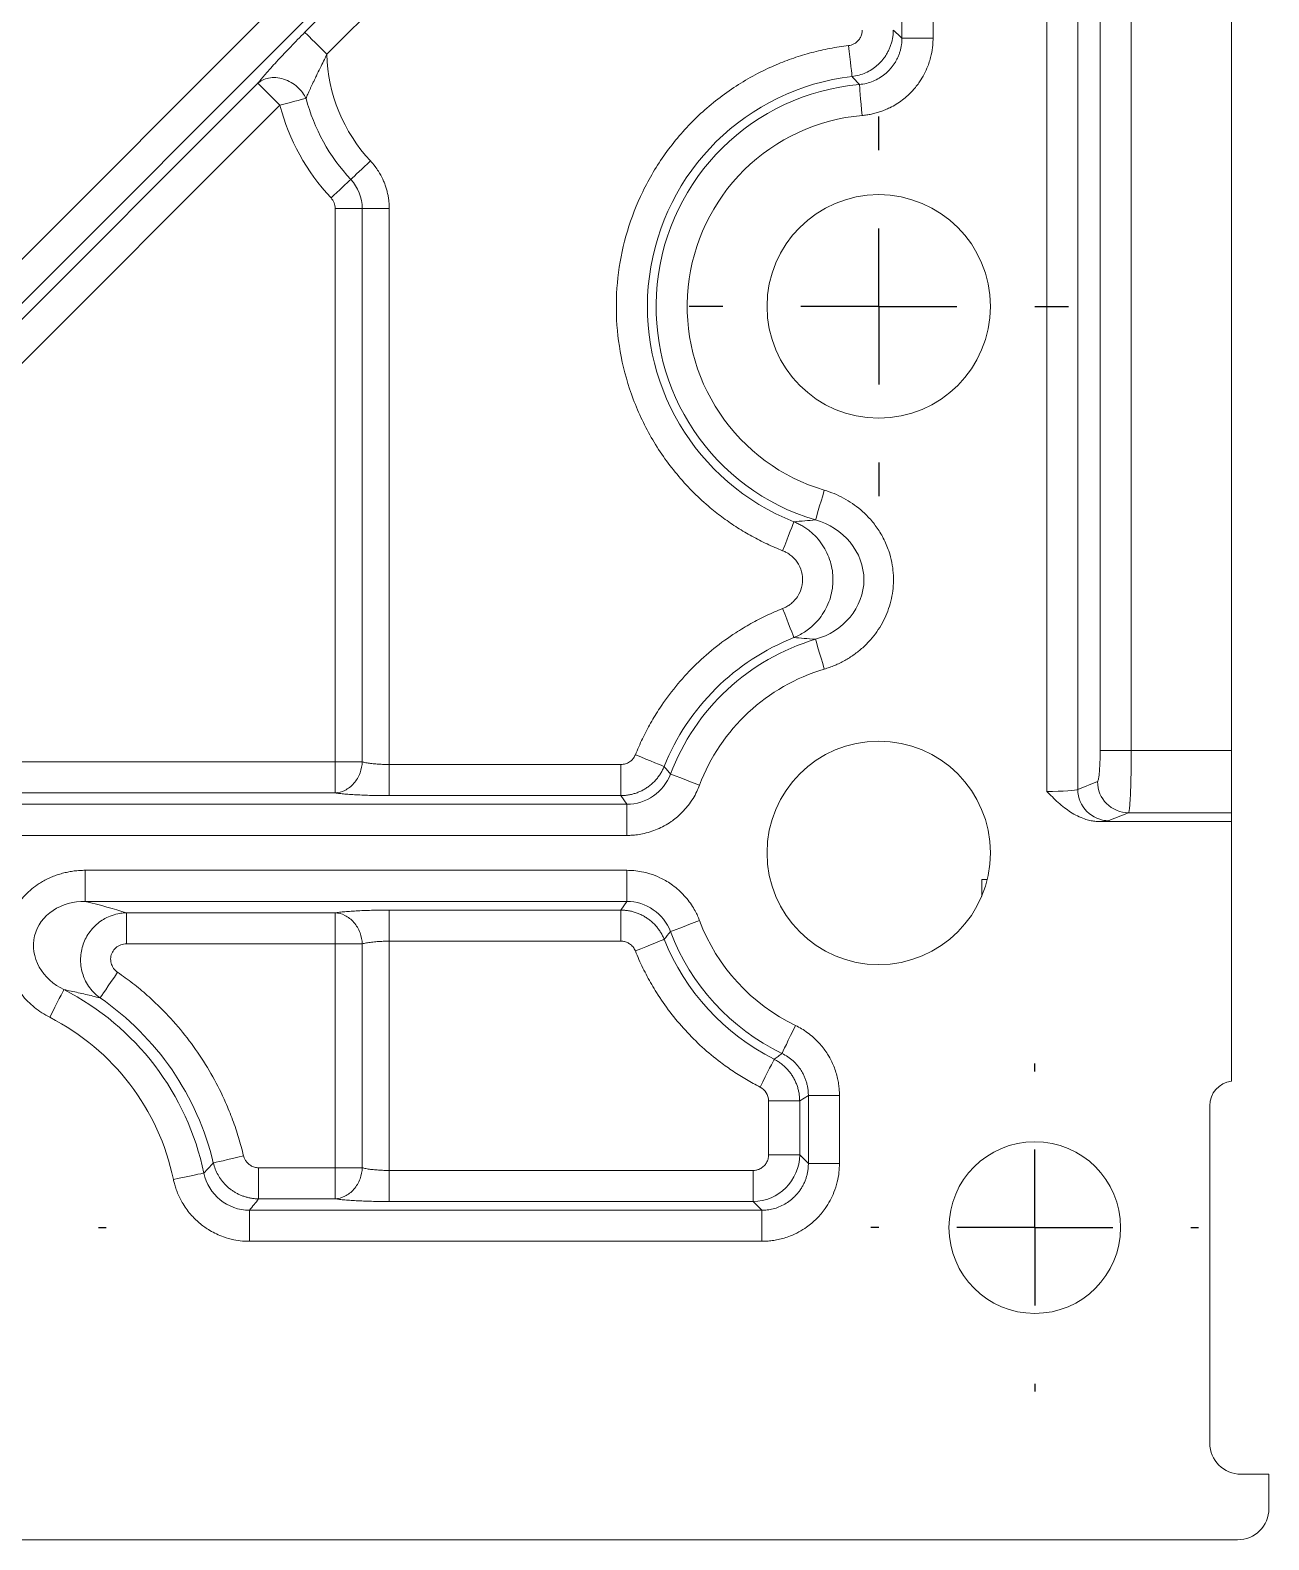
# Model space of a CAD drawing. Header units: millimetres. Extents: x 410 to 793, y 6 to 277.
# Drawn here: x 694.95 to 700.62, y 120.75 to 127.65 of the extents above; entities that cross this region are included whole.
import ezdxf

# ---------------------------------------------------------------- set-up
doc = ezdxf.new("R2010")
doc.units = ezdxf.units.MM
doc.layers.add('图框', color=7, linetype='Continuous')

# ---------------------------------------------------------------- blocks, each defined once
blk = doc.blocks.new('SW_CENTERMARKSYMBOL_81')
at = {"layer": '图框', "color": 0}
for p, q in [((0, 0.7143), (0, 0.75)), ((0, 0), (0, 0.3571)), ((-0.7143, 0), (-0.75, 0)), ((0, 0), (-0.3571, 0)), ((0, 0), (0, -0.3571)), ((0, 0), (0.3571, 0)), ((0.7143, 0), (0.75, 0)), ((0, -0.7143), (0, -0.75))]:
    blk.add_line(p, q, dxfattribs=at)
blk = doc.blocks.new('SW_CENTERMARKSYMBOL_82')
at = {"layer": '图框', "color": 0}
for p, q in [((0, 0.7143), (0, 0.8684)), ((0, 0), (0, 0.3571)), ((-0.7143, 0), (-0.8684, 0)), ((0, 0), (-0.3571, 0)), ((0, 0), (0, -0.3571)), ((0, 0), (0.3571, 0)), ((0.7143, 0), (0.8684, 0)), ((0, -0.7143), (0, -0.8684))]:
    blk.add_line(p, q, dxfattribs=at)
blk = doc.blocks.new('SW_CENTERMARKSYMBOL_94')
at = {"layer": '图框', "color": 0}
for p, q in [((0, 0.7143), (0, 0.75)), ((0, 0), (0, 0.3571)), ((-0.7143, 0), (-0.75, 0)), ((0, 0), (-0.3571, 0)), ((0, 0), (0, -0.3571)), ((0, 0), (0.3571, 0)), ((0.7143, 0), (0.75, 0)), ((0, -0.7143), (0, -0.75))]:
    blk.add_line(p, q, dxfattribs=at)

msp = doc.modelspace()

# ---------------------------------------------------------------- linework, layer by layer
at = {"color": 7, "linetype": 'Continuous', "lineweight": 15}
for p, q in [((699.6006, 167.751), (699.6006, 124.1701)), ((699.7429, 167.7419), (699.7429, 124.1792)), ((699.8451, 167.5631), (699.8451, 124.3579)), ((699.9874, 167.5631), (699.9874, 124.3579)), ((700.4458, 124.3579), (700.4458, 167.5631)), ((698.4729, 130.1686), (692.8805, 124.5763)), ((692.9812, 124.4756), (698.5735, 130.068)), ((698.938, 129.9171), (698.938, 127.617)), ((699.0803, 127.617), (699.0803, 129.9171)), ((696.2048, 127.6431), (696.9632, 128.4015)), ((697.0638, 128.3009), (696.3054, 127.5425)), ((698.938, 127.617), (699.0803, 127.617)), ((693.1071, 124.5278), (695.9895, 127.4102)), ((696.0902, 127.3096), (693.2077, 124.4272)), ((696.3435, 126.8369), (696.4672, 126.8369)), ((696.3435, 126.8369), (696.3435, 124.3057)), ((696.4672, 126.8369), (696.4672, 124.3057)), ((696.4672, 126.8369), (696.5909, 126.8369)), ((696.5909, 124.2932), (696.5909, 126.8369)), ((699.8451, 124.3579), (699.9874, 124.3579)), ((699.9874, 124.3579), (700.4458, 124.3579)), ((700.4458, 124.0724), (700.4458, 124.3579)), ((693.2581, 124.3057), (696.3435, 124.3057)), ((696.4672, 124.3057), (696.3435, 124.3057)), ((696.3435, 124.3057), (696.3435, 124.1634)), ((696.5909, 124.1509), (696.5909, 124.2932)), ((696.5909, 124.2932), (697.6514, 124.2932)), ((697.6514, 124.2932), (697.6514, 124.1509)), ((699.833, 124.2151), (699.7429, 124.1792)), ((696.3435, 124.1634), (693.2581, 124.1634)), ((697.6514, 124.1509), (696.5909, 124.1509)), ((697.6514, 124.1509), (697.6785, 124.1112)), ((697.6785, 124.1112), (693.1321, 124.1112)), ((697.6785, 124.1112), (697.6785, 123.9689)), ((699.9753, 124.0724), (699.8852, 124.0364)), ((699.9753, 124.0724), (700.4458, 124.0724)), ((700.4458, 124.0321), (700.4458, 124.0724)), ((699.8451, 124.0321), (700.4458, 124.0321)), ((700.4458, 122.8444), (700.4458, 124.0321)), ((693.1321, 123.9689), (697.6785, 123.9689)), ((697.6785, 123.8093), (695.1984, 123.8093)), ((695.1984, 123.6669), (695.1984, 123.8093)), ((697.6785, 123.6669), (697.6785, 123.8093)), ((699.3274, 123.7677), (699.3029, 123.7677)), ((699.3029, 123.7677), (699.3029, 123.6913)), ((695.1984, 123.6669), (697.6785, 123.6669)), ((697.6514, 123.6273), (697.6785, 123.6669)), ((695.3879, 123.6148), (696.3435, 123.6148)), ((695.3879, 123.4725), (695.3879, 123.6148)), ((696.3435, 123.6148), (696.3435, 123.4725)), ((696.5909, 123.6273), (697.6514, 123.6273)), ((696.5909, 123.485), (696.5909, 123.6273)), ((697.6514, 123.6273), (697.6514, 123.485)), ((696.3435, 123.4725), (695.3879, 123.4725)), ((696.4672, 123.4725), (696.3435, 123.4725)), ((696.3435, 123.4725), (696.3435, 122.4486)), ((696.4672, 123.4725), (696.4672, 122.4486)), ((697.6514, 123.485), (696.5909, 123.485)), ((696.5909, 122.4361), (696.5909, 123.485)), ((698.3274, 122.5072), (698.3274, 122.7543)), ((698.3274, 122.7543), (698.4697, 122.7543)), ((698.5094, 122.779), (698.4697, 122.7543)), ((698.4697, 122.7543), (698.4697, 122.5072)), ((698.5094, 122.779), (698.5094, 122.4675)), ((698.5094, 122.779), (698.6517, 122.779)), ((698.6517, 122.4675), (698.6517, 122.779)), ((700.3467, 122.7315), (700.3467, 121.1889)), ((698.4697, 122.5072), (698.3274, 122.5072)), ((698.4697, 122.5072), (698.5094, 122.4675)), ((698.5094, 122.4675), (698.6517, 122.4675)), ((695.993, 122.3062), (695.993, 122.4486)), ((695.993, 122.4486), (696.3435, 122.4486)), ((696.4672, 122.4486), (696.3435, 122.4486)), ((696.3435, 122.4486), (696.3435, 122.3062)), ((696.5909, 122.2937), (696.5909, 122.4361)), ((696.5909, 122.4361), (698.2562, 122.4361)), ((698.2562, 122.4361), (698.2562, 122.2937)), ((695.9512, 122.2541), (695.9512, 122.1118)), ((698.2959, 122.2541), (695.9512, 122.2541)), ((696.3435, 122.3062), (695.993, 122.3062)), ((698.2562, 122.2937), (696.5909, 122.2937)), ((698.2959, 122.2541), (698.2562, 122.2937)), ((698.2959, 122.1118), (698.2959, 122.2541)), ((695.9512, 122.1118), (698.2959, 122.1118)), ((700.4899, 121.0462), (700.6172, 121.0462)), ((700.6172, 121.0462), (700.6172, 120.8891)), ((700.4744, 120.7462), (693.4028, 120.7462))]:
    msp.add_line(p, q, dxfattribs=at)
at = {"color": 7, "linetype": 'Continuous', "lineweight": 15, "flags": 128}
for points in [[(696.3054, 127.5425), (696.2868, 127.5611), (696.2688, 127.5791), (696.2521, 127.5959), (696.2372, 127.6108), (696.2246, 127.6233), (696.2148, 127.6331), (696.2081, 127.6398), (696.2048, 127.6431)], [(698.693, 127.5822), (698.6961, 127.556), (698.699, 127.5307), (698.7017, 127.5072), (698.7041, 127.4863), (698.7062, 127.4686), (698.7078, 127.4549), (698.7089, 127.4455), (698.7094, 127.4408)], [(695.9895, 127.4102), (695.9929, 127.4069), (695.9996, 127.4002), (696.0093, 127.3904), (696.0219, 127.3778), (696.0368, 127.3629), (696.0535, 127.3462), (696.0715, 127.3282), (696.0902, 127.3096)], [(698.743, 127.4043), (698.7434, 127.3996), (698.7443, 127.3902), (698.7455, 127.3764), (698.747, 127.3587), (698.7488, 127.3377), (698.7509, 127.3141), (698.7531, 127.2888), (698.7554, 127.2626)], [(696.2098, 127.341), (696.1998, 127.3384), (696.1879, 127.3352), (696.1743, 127.3317), (696.1592, 127.3277), (696.143, 127.3235), (696.1259, 127.319), (696.1082, 127.3143), (696.0902, 127.3096)], [(696.4146, 126.97), (696.4222, 126.9771), (696.4312, 126.9855), (696.4415, 126.9951), (696.4528, 127.0057), (696.465, 127.0172), (696.478, 127.0293), (696.4914, 127.0418), (696.505, 127.0545)], [(696.4146, 126.97), (696.407, 126.9629), (696.398, 126.9545), (696.3878, 126.9449), (696.3764, 126.9343), (696.3642, 126.9228), (696.3513, 126.9108), (696.3379, 126.8982), (696.3243, 126.8855)], [(698.542, 125.412), (698.5433, 125.4165), (698.546, 125.4256), (698.5499, 125.4389), (698.555, 125.4559), (698.561, 125.4761), (698.5677, 125.4988), (698.5749, 125.5232), (698.5824, 125.5484)], [(698.4436, 125.4039), (698.4419, 125.3995), (698.4384, 125.3907), (698.4334, 125.3778), (698.4268, 125.3613), (698.4191, 125.3417), (698.4105, 125.3197), (698.4011, 125.296), (698.3915, 125.2715)], [(698.3915, 125.0067), (698.4011, 124.9821), (698.4105, 124.9585), (698.4191, 124.9365), (698.4268, 124.9169), (698.4334, 124.9003), (698.4384, 124.8874), (698.4419, 124.8786), (698.4436, 124.8742)], [(698.542, 124.8662), (698.5433, 124.8616), (698.546, 124.8526), (698.5499, 124.8393), (698.555, 124.8223), (698.561, 124.8021), (698.5677, 124.7794), (698.5749, 124.755), (698.5824, 124.7297)], [(697.8494, 124.2846), (697.845, 124.2864), (697.8362, 124.2899), (697.8234, 124.2951), (697.8069, 124.3017), (697.7874, 124.3096), (697.7654, 124.3184), (697.7418, 124.3279), (697.7174, 124.3378)], [(697.8782, 124.2492), (697.8826, 124.2476), (697.8915, 124.2442), (697.9044, 124.2393), (697.921, 124.2331), (697.9407, 124.2256), (697.9629, 124.2172), (697.9867, 124.2083), (698.0113, 124.1989)], [(697.8782, 123.5289), (697.8826, 123.5306), (697.8915, 123.5339), (697.9044, 123.5388), (697.921, 123.5451), (697.9407, 123.5526), (697.9629, 123.5609), (697.9867, 123.5699), (698.0113, 123.5792)], [(697.7174, 123.4404), (697.7418, 123.4502), (697.7654, 123.4597), (697.7874, 123.4686), (697.8069, 123.4764), (697.8234, 123.4831), (697.8362, 123.4882), (697.845, 123.4918), (697.8494, 123.4935)], [(695.2671, 123.2253), (695.2698, 123.2292), (695.2751, 123.237), (695.283, 123.2484), (695.293, 123.2631), (695.3049, 123.2805), (695.3183, 123.3), (695.3327, 123.3209), (695.3476, 123.3426)], [(695.1014, 123.2633), (695.0992, 123.2591), (695.0949, 123.2507), (695.0886, 123.2384), (695.0806, 123.2225), (695.071, 123.2038), (695.0602, 123.1827), (695.0487, 123.16), (695.0367, 123.1366)], [(698.3887, 122.9712), (698.3907, 122.9755), (698.3948, 122.984), (698.4009, 122.9965), (698.4086, 123.0125), (698.4177, 123.0315), (698.428, 123.0528), (698.4391, 123.0757), (698.4505, 123.0994)], [(698.3528, 122.9447), (698.3506, 122.9405), (698.3464, 122.9321), (698.3401, 122.9197), (698.3321, 122.9039), (698.3225, 122.8851), (698.3118, 122.864), (698.3003, 122.8413), (698.2884, 122.8178)], [(695.9238, 122.5032), (695.8982, 122.4971), (695.8735, 122.4912), (695.8504, 122.4857), (695.8299, 122.4808), (695.8127, 122.4767), (695.7992, 122.4735), (695.79, 122.4713), (695.7854, 122.4702)], [(695.7423, 122.424), (695.7376, 122.423), (695.7284, 122.4211), (695.7148, 122.4183), (695.6974, 122.4147), (695.6768, 122.4104), (695.6536, 122.4055), (695.6287, 122.4004), (695.6029, 122.395)]]:
    msp.add_lwpolyline(points, dxfattribs=at)
at = {"color": 7, "linetype": 'Continuous', "lineweight": 15}
for centre, radius in [((698.8315, 126.3891), 0.5113), ((698.8315, 123.8891), 0.5113), ((699.5458, 122.1748), 0.3929)]:
    msp.add_circle(centre, radius, dxfattribs=at)
for centre, radius, start, end in [((698.8315, 126.3891), 1.0588, 96.62165, 248.50873), ((698.8315, 126.3891), 1.0191, 94.98163, 253.49372), ((697.0458, 127.5605), 0.8643, 194.71239, 223.09217), ((698.8315, 123.8891), 1.0588, 111.49127, 158.06383), ((698.8315, 123.8891), 1.0191, 106.50628, 159.30396), ((699.9761, 124.2154), 0.1431, 180.11274, 269.70329), ((699.886, 124.1794), 0.1431, 180.11189, 269.70414), ((698.8315, 123.8891), 1.0588, 201.93617, 243.11671), ((698.8315, 123.8891), 1.0191, 200.69604, 244.24389), ((694.5458, 122.1748), 1.2221, 11.7662, 62.9605), ((694.5458, 122.1748), 1.2743, 13.40513, 55.5269)]:
    msp.add_arc(centre, radius, start, end, dxfattribs=at)
for centre, major_axis, ratio, start_param, end_param in [((700.4614, 122.7306), (0.0814, -0.0814), 0.992433, 2.488883, 3.923193), ((700.4901, 121.1891), (0.1407, 0.0281), 0.996044, 2.945425, 4.5147), ((700.4744, 120.8891), (0.1429, 0), 0.999848, 4.712389, 6.283185)]:
    msp.add_ellipse(centre, major_axis=major_axis, ratio=ratio, start_param=start_param, end_param=end_param, dxfattribs=at)
for points, knots in [([(695.9895, 127.4102), (695.9917, 127.413), (695.9961, 127.4186), (696.0036, 127.4277), (696.0117, 127.4374), (696.0205, 127.4477), (696.0343, 127.4636), (696.0544, 127.4862), (696.0815, 127.5158), (696.1102, 127.5463), (696.1401, 127.5775), (696.1718, 127.61), (696.1936, 127.6319), (696.2048, 127.6431)], [0, 0, 0, 0, 0.049145, 0.098562, 0.148428, 0.198915, 0.250188, 0.37323, 0.500353, 0.620313, 0.742709, 0.868867, 1, 1, 1, 1]), ([(698.756, 127.6528), (698.7559, 127.6499), (698.7557, 127.6441), (698.754, 127.6355), (698.7514, 127.6273), (698.7478, 127.6195), (698.7434, 127.6122), (698.738, 127.6053), (698.7299, 127.5972), (698.719, 127.5898), (698.7057, 127.5843), (698.6972, 127.5829), (698.693, 127.5822)], [0, 0, 0, 0, 0.08528, 0.169242, 0.252357, 0.334976, 0.417353, 0.499679, 0.586687, 0.749429, 0.877497, 1, 1, 1, 1]), ([(698.8983, 127.6528), (698.8981, 127.6468), (698.8978, 127.6348), (698.8953, 127.6169), (698.8915, 127.5994), (698.8863, 127.5825), (698.8798, 127.5663), (698.8722, 127.5509), (698.8637, 127.5366), (698.8543, 127.5233), (698.8414, 127.5077), (698.8236, 127.4902), (698.7993, 127.4722), (698.7716, 127.4573), (698.7414, 127.4461), (698.7201, 127.4426), (698.7094, 127.4408)], [0, 0, 0, 0, 0.058227, 0.116394, 0.174222, 0.231436, 0.287771, 0.342981, 0.396839, 0.449146, 0.499729, 0.592349, 0.689991, 0.791458, 0.895319, 1, 1, 1, 1]), ([(698.8983, 127.6528), (698.9049, 127.6469), (698.9182, 127.6351), (698.9314, 127.623), (698.938, 127.617)], [0, 0, 0, 0, 0.503574, 1, 1, 1, 1]), ([(698.693, 127.5822), (698.6787, 127.5803), (698.6502, 127.5767), (698.6078, 127.5694), (698.5657, 127.5607), (698.5241, 127.5505), (698.4829, 127.5388), (698.4422, 127.5257), (698.4018, 127.511), (698.3619, 127.4948), (698.3047, 127.4693), (698.2318, 127.4314), (698.1455, 127.3767), (698.0637, 127.3146), (697.9618, 127.2224), (697.8504, 127.092), (697.7475, 126.9187), (697.6757, 126.735), (697.6355, 126.5452), (697.6256, 126.3514), (697.6479, 126.1554), (697.7029, 125.9615), (697.7771, 125.8068), (697.8519, 125.6916), (697.915, 125.6106), (697.9844, 125.5356), (698.0536, 125.4725), (698.1209, 125.4197), (698.1847, 125.3759), (698.251, 125.3366), (698.3199, 125.3012), (698.3676, 125.2814), (698.3915, 125.2715)], [0, 0, 0, 0, 0.013585, 0.027109, 0.04059, 0.054046, 0.067494, 0.08095, 0.094434, 0.107962, 0.121551, 0.153448, 0.185368, 0.217735, 0.250125, 0.314821, 0.378581, 0.439282, 0.500007, 0.560709, 0.621433, 0.685193, 0.74989, 0.782256, 0.814646, 0.846543, 0.878463, 0.902868, 0.927123, 0.951329, 0.975587, 1, 1, 1, 1]), ([(698.938, 127.617), (698.9379, 127.6115), (698.9377, 127.6007), (698.9358, 127.5846), (698.9328, 127.5689), (698.9286, 127.5536), (698.9234, 127.5387), (698.917, 127.5243), (698.9097, 127.5105), (698.9014, 127.4973), (698.8921, 127.4847), (698.8787, 127.4688), (698.8597, 127.4509), (698.834, 127.4328), (698.8057, 127.4186), (698.7752, 127.4084), (698.7538, 127.4057), (698.743, 127.4043)], [0, 0, 0, 0, 0.051644, 0.102652, 0.153151, 0.203251, 0.253044, 0.302605, 0.351998, 0.401276, 0.450483, 0.49966, 0.598026, 0.696732, 0.796192, 0.896999, 1, 1, 1, 1]), ([(698.7554, 127.2626), (698.7625, 127.2633), (698.7767, 127.2648), (698.798, 127.2687), (698.8193, 127.2738), (698.8405, 127.2804), (698.8615, 127.2884), (698.896, 127.304), (698.9401, 127.3313), (698.9854, 127.3726), (699.0258, 127.4238), (699.0551, 127.4794), (699.0723, 127.5368), (699.0793, 127.5803), (699.08, 127.606), (699.0803, 127.617)], [0, 0, 0, 0, 0.040538, 0.08152, 0.122995, 0.165011, 0.207615, 0.250852, 0.379947, 0.500565, 0.597574, 0.75017, 0.854073, 0.93749, 1, 1, 1, 1]), ([(696.2098, 127.341), (696.2111, 127.3441), (696.2137, 127.3503), (696.2181, 127.3605), (696.223, 127.3714), (696.2283, 127.383), (696.234, 127.3953), (696.2401, 127.4082), (696.2466, 127.4216), (696.2538, 127.4365), (696.2645, 127.4588), (696.2781, 127.4867), (696.2927, 127.5168), (696.3016, 127.5347), (696.3054, 127.5425)], [0, 0, 0, 0, 0.0586607, 0.1179926, 0.1782742, 0.239732, 0.3025427, 0.3668375, 0.4327071, 0.5002056, 0.581955, 0.7499332, 0.8917112, 1, 1, 1, 1]), ([(695.9895, 127.4102), (696.0016, 127.4209), (696.0183, 127.4299), (696.0594, 127.438), (696.0837, 127.4367), (696.1311, 127.4218), (696.1536, 127.4084), (696.1889, 127.3763), (696.2017, 127.3581), (696.2098, 127.341)], [0, 0, 0, 0, 0.25, 0.25, 0.5, 0.5, 0.75, 0.75, 1, 1, 1, 1]), ([(698.5824, 125.5484), (698.3866, 125.6064), (698.2173, 125.731), (697.9897, 126.07), (697.9387, 126.274), (697.9797, 126.6802), (698.0704, 126.8699), (698.3611, 127.1567), (698.552, 127.2448), (698.7554, 127.2626)], [0, 0, 0, 0, 0.25, 0.25, 0.5, 0.5, 0.75, 0.75, 1, 1, 1, 1]), ([(696.5909, 126.8369), (696.5908, 126.8436), (696.5905, 126.8569), (696.5886, 126.8768), (696.5854, 126.8966), (696.5811, 126.916), (696.5755, 126.9352), (696.569, 126.9536), (696.5584, 126.9781), (696.5444, 127.0037), (696.5253, 127.0315), (696.5121, 127.0464), (696.505, 127.0545)], [0, 0, 0, 0, 0.083698, 0.167184, 0.250519, 0.333752, 0.41692, 0.500057, 0.578613, 0.750207, 0.864894, 1, 1, 1, 1]), ([(698.5824, 124.7297), (698.5905, 124.7323), (698.6066, 124.7373), (698.6303, 124.7466), (698.6534, 124.7571), (698.6759, 124.7689), (698.6977, 124.7818), (698.7187, 124.7959), (698.7389, 124.8112), (698.7582, 124.8276), (698.7765, 124.8451), (698.8097, 124.8804), (698.8511, 124.9396), (698.8815, 125.0133), (698.895, 125.0753), (698.9013, 125.1383), (698.8962, 125.2045), (698.8779, 125.2735), (698.8541, 125.329), (698.822, 125.3811), (698.7865, 125.4239), (698.7495, 125.459), (698.7117, 125.488), (698.6709, 125.5127), (698.6278, 125.5335), (698.5975, 125.5435), (698.5824, 125.5484)], [0, 0, 0, 0, 0.0229108, 0.0458035, 0.0686803, 0.0915424, 0.114391, 0.1372277, 0.1600553, 0.1828782, 0.2057032, 0.2285397, 0.3140056, 0.399521, 0.4422621, 0.4852033, 0.5707, 0.6200855, 0.6778897, 0.73332, 0.7851518, 0.8279897, 0.8709112, 0.9139048, 0.9569432, 1, 1, 1, 1]), ([(698.4436, 125.4039), (698.4596, 125.4053), (698.4898, 125.408), (698.5253, 125.4107), (698.542, 125.412)], [0, 0, 0, 0, 0.532001, 1, 1, 1, 1]), ([(698.4436, 125.4039), (698.4497, 125.4013), (698.4621, 125.396), (698.4803, 125.3862), (698.4986, 125.3747), (698.5214, 125.3576), (698.5476, 125.3331), (698.5831, 125.2882), (698.6139, 125.2232), (698.6262, 125.1391), (698.6139, 125.0549), (698.5836, 124.9909), (698.5483, 124.9458), (698.5205, 124.9195), (698.4927, 124.8994), (698.4684, 124.8851), (698.4517, 124.8778), (698.4436, 124.8742)], [0, 0, 0, 0, 0.029326, 0.059982, 0.091977, 0.125306, 0.186668, 0.250454, 0.378457, 0.500026, 0.621628, 0.749739, 0.808474, 0.874884, 0.91896, 0.960663, 1, 1, 1, 1]), ([(698.542, 125.412), (698.604, 125.3944), (698.6606, 125.3585), (698.7406, 125.2617), (698.7638, 125.2001), (698.7636, 125.0772), (698.7403, 125.0159), (698.6599, 124.9192), (698.6038, 124.8837), (698.542, 124.8662)], [0, 0, 0, 0, 0.25, 0.25, 0.5, 0.5, 0.75, 0.75, 1, 1, 1, 1]), ([(698.3915, 125.2715), (698.3948, 125.2701), (698.403, 125.2667), (698.4173, 125.2588), (698.4346, 125.2461), (698.4513, 125.2292), (698.4698, 125.2024), (698.484, 125.1639), (698.484, 125.1156), (698.4702, 125.0767), (698.4535, 125.0519), (698.4386, 125.036), (698.4241, 125.024), (698.4079, 125.0137), (698.3966, 125.0089), (698.3915, 125.0067)], [0, 0, 0, 0, 0.031108, 0.07883, 0.143178, 0.218795, 0.286215, 0.428716, 0.571242, 0.701714, 0.785509, 0.832358, 0.892729, 0.950707, 1, 1, 1, 1]), ([(698.3915, 125.0067), (698.379, 125.0016), (698.3541, 124.9915), (698.3175, 124.9749), (698.2814, 124.9571), (698.246, 124.9381), (698.2112, 124.9178), (698.1536, 124.8818), (698.076, 124.8256), (697.9841, 124.7432), (697.901, 124.6518), (697.8362, 124.5639), (697.7866, 124.4831), (697.7489, 124.4119), (697.7279, 124.3625), (697.7174, 124.3378)], [0, 0, 0, 0, 0.041308, 0.082528, 0.123706, 0.164887, 0.20612, 0.24745, 0.373695, 0.500017, 0.626262, 0.752585, 0.835102, 0.917449, 1, 1, 1, 1]), ([(697.7174, 124.3378), (697.7162, 124.3352), (697.7139, 124.33), (697.7093, 124.3228), (697.704, 124.3163), (697.698, 124.3104), (697.688, 124.3027), (697.6726, 124.2949), (697.6585, 124.2938), (697.6514, 124.2932)], [0, 0, 0, 0, 0.101334, 0.201664, 0.301393, 0.400817, 0.50016, 0.748259, 1, 1, 1, 1]), ([(699.8451, 124.3579), (699.8451, 124.3541), (699.8451, 124.3461), (699.8449, 124.3336), (699.8447, 124.3201), (699.8441, 124.3006), (699.8431, 124.2792), (699.8416, 124.2583), (699.8399, 124.2404), (699.8377, 124.2262), (699.8353, 124.2173), (699.8337, 124.2158), (699.833, 124.2151)], [0, 0, 0, 0, 0.0516929, 0.1089684, 0.1718115, 0.2402754, 0.3899007, 0.4995319, 0.6076199, 0.7591595, 0.8897215, 1, 1, 1, 1]), ([(699.9874, 124.3579), (699.9874, 124.3509), (699.9874, 124.3369), (699.9873, 124.3159), (699.9871, 124.2949), (699.9869, 124.274), (699.9865, 124.2534), (699.9862, 124.2331), (699.9857, 124.2135), (699.9852, 124.1945), (699.9846, 124.1763), (699.9839, 124.1591), (699.9831, 124.1423), (699.9822, 124.126), (699.9811, 124.1103), (699.9799, 124.0959), (699.9785, 124.084), (699.977, 124.0752), (699.9759, 124.0733), (699.9753, 124.0724)], [0, 0, 0, 0, 0.047635, 0.095792, 0.144473, 0.193677, 0.243405, 0.293658, 0.344436, 0.395739, 0.447568, 0.499924, 0.553583, 0.613171, 0.678686, 0.750128, 0.827495, 0.910786, 1, 1, 1, 1]), ([(696.4672, 124.3057), (696.4666, 124.2893), (696.4634, 124.2716), (696.4506, 124.2374), (696.4411, 124.221), (696.4171, 124.1934), (696.4028, 124.1824), (696.3731, 124.1678), (696.3577, 124.1641), (696.3435, 124.1634)], [0, 0, 0, 0, 0.25, 0.25, 0.5, 0.5, 0.75, 0.75, 1, 1, 1, 1]), ([(696.4672, 124.3057), (696.4698, 124.305), (696.475, 124.3035), (696.4842, 124.3015), (696.4943, 124.2998), (696.5052, 124.2982), (696.5167, 124.2969), (696.5287, 124.2958), (696.541, 124.2948), (696.5535, 124.2941), (696.566, 124.2936), (696.5785, 124.2933), (696.5868, 124.2932), (696.5909, 124.2932)], [0, 0, 0, 0, 0.099998, 0.198134, 0.29442, 0.388871, 0.481502, 0.572327, 0.661365, 0.748631, 0.834146, 0.917928, 1, 1, 1, 1]), ([(697.8494, 124.2846), (697.8471, 124.2793), (697.8425, 124.2687), (697.8338, 124.2533), (697.8238, 124.2384), (697.8125, 124.2242), (697.7998, 124.2108), (697.7858, 124.1985), (697.7709, 124.1874), (697.755, 124.1777), (697.7384, 124.1694), (697.7213, 124.1626), (697.7038, 124.1573), (697.6863, 124.1536), (697.6688, 124.1513), (697.6571, 124.151), (697.6514, 124.1509)], [0, 0, 0, 0, 0.068125, 0.137712, 0.208567, 0.28047, 0.353181, 0.42644, 0.499977, 0.573515, 0.646777, 0.719492, 0.791402, 0.862266, 0.931863, 1, 1, 1, 1]), ([(697.8494, 124.2846), (697.8542, 124.2787), (697.8637, 124.2668), (697.8734, 124.2551), (697.8782, 124.2492)], [0, 0, 0, 0, 0.503863, 1, 1, 1, 1]), ([(697.6785, 123.9689), (697.6844, 123.969), (697.6982, 123.9692), (697.7221, 123.9712), (697.7518, 123.976), (697.7961, 123.9874), (697.8405, 124.0064), (697.8876, 124.0354), (697.9248, 124.066), (697.9577, 124.1026), (697.9813, 124.1368), (697.9988, 124.1682), (698.0073, 124.1891), (698.0113, 124.1989)], [0, 0, 0, 0, 0.041071, 0.096699, 0.166655, 0.250785, 0.415843, 0.500366, 0.636268, 0.750075, 0.842465, 0.92576, 1, 1, 1, 1]), ([(696.5909, 124.1509), (696.5848, 124.1509), (696.5725, 124.1509), (696.5542, 124.1511), (696.5361, 124.1513), (696.5118, 124.1518), (696.4818, 124.1527), (696.4477, 124.1542), (696.4159, 124.156), (696.3877, 124.1582), (696.363, 124.1607), (696.35, 124.1625), (696.3435, 124.1634)], [0, 0, 0, 0, 0.06145, 0.122676, 0.183937, 0.245488, 0.372434, 0.499667, 0.626714, 0.754066, 0.876944, 1, 1, 1, 1]), ([(699.6006, 124.1701), (699.6091, 124.1616), (699.6262, 124.1446), (699.6531, 124.1193), (699.6806, 124.096), (699.7101, 124.0749), (699.7407, 124.0572), (699.7704, 124.0447), (699.7974, 124.0371), (699.8212, 124.0328), (699.8372, 124.0323), (699.8451, 124.0321)], [0, 0, 0, 0, 0.125126, 0.250297, 0.383064, 0.500158, 0.626663, 0.749832, 0.833871, 0.917656, 1, 1, 1, 1]), ([(699.8852, 124.0364), (699.8846, 124.0362), (699.8833, 124.0357), (699.8798, 124.0351), (699.8752, 124.0345), (699.8695, 124.0339), (699.8626, 124.0333), (699.8545, 124.0327), (699.8483, 124.0323), (699.8451, 124.0321)], [0, 0, 0, 0, 0.144408, 0.287276, 0.42921, 0.57083, 0.712757, 0.855612, 1, 1, 1, 1]), ([(695.1984, 123.8093), (695.1902, 123.8091), (695.1738, 123.8088), (695.1492, 123.8064), (695.1248, 123.8026), (695.1008, 123.7973), (695.0771, 123.7905), (695.054, 123.7823), (695.0314, 123.7726), (695.0095, 123.7614), (694.9717, 123.7389), (694.9222, 123.6983), (694.8797, 123.6429), (694.8549, 123.5934), (694.8362, 123.5412), (694.8268, 123.4805), (694.8303, 123.418), (694.8405, 123.37), (694.8571, 123.3226), (694.8797, 123.2794), (694.9077, 123.2403), (694.9355, 123.2092), (694.9665, 123.1814), (695.0001, 123.1567), (695.0245, 123.1433), (695.0367, 123.1366)], [0, 0, 0, 0, 0.0254668, 0.0509093, 0.0763289, 0.1017271, 0.127106, 0.1524702, 0.1778273, 0.2031891, 0.228573, 0.3140631, 0.3994919, 0.4422955, 0.4852601, 0.5707886, 0.630194, 0.6780151, 0.7223993, 0.7852812, 0.8282251, 0.8711125, 0.9140135, 0.9569682, 1, 1, 1, 1]), ([(698.0113, 123.5792), (698.0092, 123.5847), (698.0041, 123.5976), (697.9937, 123.6192), (697.9788, 123.6453), (697.9524, 123.6827), (697.919, 123.7175), (697.8752, 123.7513), (697.8334, 123.7753), (697.7876, 123.7931), (697.7473, 123.8032), (697.7117, 123.8084), (697.6891, 123.809), (697.6785, 123.8093)], [0, 0, 0, 0, 0.041067, 0.096694, 0.166652, 0.250785, 0.415838, 0.500366, 0.636267, 0.750075, 0.842463, 0.925757, 1, 1, 1, 1]), ([(695.1014, 123.2633), (695.0541, 123.2864), (695.014, 123.3225), (694.964, 123.4109), (694.9557, 123.4622), (694.9788, 123.5564), (695.0099, 123.5982), (695.0941, 123.6538), (695.1461, 123.6678), (695.1984, 123.6669)], [0, 0, 0, 0, 0.25, 0.25, 0.5, 0.5, 0.75, 0.75, 1, 1, 1, 1]), ([(695.2671, 123.2253), (695.2645, 123.2272), (695.2562, 123.2333), (695.2394, 123.2479), (695.2189, 123.2712), (695.201, 123.3004), (695.1835, 123.3421), (695.1745, 123.3974), (695.1845, 123.4641), (695.2139, 123.525), (695.2525, 123.5655), (695.2906, 123.5901), (695.3221, 123.6042), (695.3525, 123.6119), (695.3747, 123.6144), (695.3849, 123.6147), (695.3879, 123.6148)], [0, 0, 0, 0, 0.018159, 0.058462, 0.125149, 0.19257, 0.250207, 0.378341, 0.499596, 0.620566, 0.749187, 0.806394, 0.874369, 0.942278, 0.98268, 1, 1, 1, 1]), ([(696.3435, 123.6148), (696.3466, 123.6152), (696.353, 123.6161), (696.3637, 123.6175), (696.3753, 123.6187), (696.3923, 123.6203), (696.4159, 123.6221), (696.4476, 123.624), (696.4818, 123.6255), (696.5176, 123.6265), (696.5541, 123.6272), (696.5787, 123.6272), (696.5909, 123.6273)], [0, 0, 0, 0, 0.061619, 0.122999, 0.184394, 0.246059, 0.373169, 0.500458, 0.627449, 0.754638, 0.877267, 1, 1, 1, 1]), ([(696.3435, 123.6148), (696.3577, 123.6141), (696.3731, 123.6104), (696.4028, 123.5957), (696.4171, 123.5847), (696.4411, 123.5572), (696.4506, 123.5407), (696.4634, 123.5065), (696.4666, 123.4889), (696.4672, 123.4725)], [0, 0, 0, 0, 0.25, 0.25, 0.5, 0.5, 0.75, 0.75, 1, 1, 1, 1]), ([(697.6514, 123.6273), (697.6571, 123.6271), (697.6688, 123.6268), (697.6863, 123.6245), (697.7038, 123.6208), (697.7213, 123.6156), (697.7384, 123.6088), (697.755, 123.6005), (697.7709, 123.5907), (697.7858, 123.5796), (697.7998, 123.5673), (697.8125, 123.554), (697.8238, 123.5398), (697.8338, 123.5249), (697.8425, 123.5095), (697.8471, 123.4988), (697.8494, 123.4935)], [0, 0, 0, 0, 0.0681368, 0.1377341, 0.2085976, 0.2805075, 0.3532228, 0.4264848, 0.5000228, 0.5735598, 0.646819, 0.7195296, 0.7914331, 0.8622881, 0.9318753, 1, 1, 1, 1]), ([(695.3476, 123.3426), (695.3451, 123.3445), (695.3381, 123.3497), (695.3291, 123.3598), (695.3219, 123.3721), (695.316, 123.3885), (695.3142, 123.4102), (695.3219, 123.4351), (695.3357, 123.4524), (695.3498, 123.4627), (695.3621, 123.4684), (695.3748, 123.4719), (695.3835, 123.4723), (695.3879, 123.4725)], [0, 0, 0, 0, 0.051707, 0.14297, 0.220866, 0.285887, 0.428208, 0.570601, 0.705843, 0.784756, 0.856379, 0.928089, 1, 1, 1, 1]), ([(696.5909, 123.485), (696.5864, 123.4849), (696.5772, 123.4849), (696.5635, 123.4845), (696.5497, 123.4839), (696.536, 123.483), (696.5226, 123.4819), (696.5097, 123.4805), (696.4975, 123.4789), (696.4861, 123.477), (696.4758, 123.4749), (696.4701, 123.4733), (696.4672, 123.4725)], [0, 0, 0, 0, 0.090374, 0.18282, 0.277367, 0.37404, 0.472865, 0.573863, 0.677056, 0.782464, 0.890106, 1, 1, 1, 1]), ([(697.6514, 123.485), (697.6542, 123.4849), (697.6599, 123.4847), (697.6683, 123.4831), (697.6763, 123.4806), (697.684, 123.4772), (697.6949, 123.4708), (697.7079, 123.4594), (697.7142, 123.4468), (697.7174, 123.4404)], [0, 0, 0, 0, 0.101334, 0.201664, 0.301393, 0.400817, 0.50016, 0.748259, 1, 1, 1, 1]), ([(697.7174, 123.4404), (697.7229, 123.4272), (697.7338, 123.4008), (697.752, 123.3621), (697.7714, 123.3239), (697.7922, 123.2865), (697.8257, 123.2311), (697.8752, 123.1596), (697.9451, 123.0761), (698.0223, 122.9993), (698.0965, 122.9377), (698.1649, 122.8892), (698.2253, 122.8511), (698.2674, 122.8289), (698.2884, 122.8178)], [0, 0, 0, 0, 0.049651, 0.099214, 0.148752, 0.198329, 0.248007, 0.373965, 0.500011, 0.62597, 0.752016, 0.834706, 0.91727, 1, 1, 1, 1]), ([(695.9238, 122.5032), (695.9204, 122.5172), (695.9135, 122.545), (695.9015, 122.5863), (695.8885, 122.6273), (695.8741, 122.6678), (695.8585, 122.7079), (695.8302, 122.7746), (695.7847, 122.8659), (695.7154, 122.9776), (695.6361, 123.0824), (695.5576, 123.1683), (695.4838, 123.2375), (695.4177, 123.2927), (695.371, 123.326), (695.3476, 123.3426)], [0, 0, 0, 0, 0.041373, 0.082674, 0.123941, 0.165211, 0.206524, 0.247918, 0.37393, 0.500014, 0.626026, 0.752111, 0.834775, 0.917303, 1, 1, 1, 1]), ([(695.2671, 123.2253), (695.2561, 123.2281), (695.2346, 123.2337), (695.2014, 123.2417), (695.1682, 123.2493), (695.1353, 123.2565), (695.1125, 123.2611), (695.1014, 123.2633)], [0, 0, 0, 0, 0.21837, 0.427522, 0.627487, 0.8183, 1, 1, 1, 1]), ([(698.6517, 122.779), (698.6516, 122.7863), (698.6513, 122.8017), (698.6489, 122.8256), (698.6446, 122.8513), (698.6356, 122.8878), (698.6204, 122.9277), (698.5953, 122.9732), (698.5673, 123.0109), (698.5357, 123.0429), (698.5067, 123.0662), (698.479, 123.0847), (698.4598, 123.0946), (698.4505, 123.0994)], [0, 0, 0, 0, 0.055444, 0.11571, 0.180799, 0.250729, 0.39831, 0.500322, 0.641541, 0.750011, 0.837803, 0.921093, 1, 1, 1, 1]), ([(698.3528, 122.9447), (698.3588, 122.9491), (698.3708, 122.9579), (698.3828, 122.9668), (698.3887, 122.9712)], [0, 0, 0, 0, 0.503759, 1, 1, 1, 1]), ([(698.3528, 122.9447), (698.3579, 122.942), (698.3681, 122.9364), (698.3828, 122.9264), (698.3968, 122.9151), (698.41, 122.9026), (698.4222, 122.8888), (698.4332, 122.8739), (698.4429, 122.8581), (698.4512, 122.8415), (698.458, 122.8244), (698.4632, 122.807), (698.4669, 122.7894), (698.4692, 122.7718), (698.4696, 122.7601), (698.4697, 122.7543)], [0, 0, 0, 0, 0.073916, 0.149285, 0.225886, 0.303475, 0.381784, 0.460533, 0.53943, 0.61818, 0.696493, 0.774087, 0.850695, 0.926073, 1, 1, 1, 1]), ([(698.5094, 122.779), (698.5093, 122.7848), (698.509, 122.7966), (698.5068, 122.814), (698.5033, 122.8311), (698.4985, 122.8476), (698.4924, 122.8635), (698.4853, 122.8785), (698.475, 122.8964), (698.4603, 122.9166), (698.4396, 122.938), (698.4157, 122.9569), (698.3977, 122.9664), (698.3887, 122.9712)], [0, 0, 0, 0, 0.073643, 0.14703, 0.219873, 0.291892, 0.362822, 0.432417, 0.500457, 0.620631, 0.744847, 0.871791, 1, 1, 1, 1]), ([(695.993, 122.3062), (695.9876, 122.3064), (695.9766, 122.3067), (695.9603, 122.3087), (695.9443, 122.3119), (695.9286, 122.3162), (695.9136, 122.3216), (695.8992, 122.3281), (695.8856, 122.3354), (695.8728, 122.3435), (695.8576, 122.3547), (695.8404, 122.3701), (695.8221, 122.3912), (695.8064, 122.4153), (695.7935, 122.4418), (695.7881, 122.4607), (695.7854, 122.4702)], [0, 0, 0, 0, 0.057748, 0.11544, 0.172854, 0.229772, 0.285986, 0.341297, 0.39552, 0.44849, 0.500059, 0.593834, 0.691781, 0.79291, 0.896069, 1, 1, 1, 1]), ([(695.993, 122.4486), (695.9898, 122.4487), (695.9834, 122.4489), (695.974, 122.451), (695.9651, 122.4541), (695.9566, 122.4584), (695.9493, 122.4633), (695.941, 122.4707), (695.933, 122.4805), (695.9269, 122.4924), (695.9247, 122.5001), (695.9238, 122.5032)], [0, 0, 0, 0, 0.101808, 0.202205, 0.301779, 0.400942, 0.499988, 0.580907, 0.749885, 0.896707, 1, 1, 1, 1]), ([(698.3274, 122.5072), (698.3273, 122.504), (698.327, 122.4977), (698.3251, 122.4884), (698.322, 122.4796), (698.3179, 122.4713), (698.3127, 122.4637), (698.3067, 122.4567), (698.2971, 122.4483), (698.2843, 122.4411), (698.2693, 122.4367), (698.2604, 122.4363), (698.2562, 122.4361)], [0, 0, 0, 0, 0.085863, 0.170062, 0.253205, 0.335739, 0.41798, 0.500156, 0.584103, 0.759632, 0.889034, 1, 1, 1, 1]), ([(698.2959, 122.1118), (698.3037, 122.1119), (698.3199, 122.1122), (698.3449, 122.1148), (698.3714, 122.1194), (698.3991, 122.1265), (698.4443, 122.1422), (698.4962, 122.1703), (698.5489, 122.2146), (698.5932, 122.2672), (698.6244, 122.3249), (698.6423, 122.3818), (698.6504, 122.426), (698.6513, 122.4542), (698.6517, 122.4675)], [0, 0, 0, 0, 0.041901, 0.086906, 0.135003, 0.186211, 0.24057, 0.391498, 0.500052, 0.608601, 0.759534, 0.848332, 0.928462, 1, 1, 1, 1]), ([(698.5094, 122.4675), (698.5093, 122.4617), (698.5091, 122.4502), (698.5069, 122.4331), (698.5036, 122.4164), (698.4989, 122.4003), (698.493, 122.3846), (698.4859, 122.3696), (698.4777, 122.3552), (698.4684, 122.3415), (698.4582, 122.3286), (698.4444, 122.3138), (698.4186, 122.291), (698.3848, 122.2716), (698.3485, 122.2599), (698.322, 122.2549), (698.3045, 122.2543), (698.2959, 122.2541)], [0, 0, 0, 0, 0.052042, 0.103318, 0.153984, 0.204173, 0.253996, 0.303544, 0.352895, 0.402109, 0.451237, 0.500326, 0.582627, 0.758861, 0.843154, 0.923448, 1, 1, 1, 1]), ([(695.6029, 122.395), (695.6044, 122.3886), (695.6074, 122.375), (695.6138, 122.3539), (695.6223, 122.3311), (695.6333, 122.307), (695.6528, 122.2717), (695.6829, 122.2312), (695.7248, 122.1912), (695.7733, 122.1573), (695.825, 122.133), (695.8762, 122.1188), (695.9164, 122.1127), (695.9406, 122.112), (695.9512, 122.1118)], [0, 0, 0, 0, 0.040647, 0.086, 0.136019, 0.190692, 0.250032, 0.385078, 0.499965, 0.606459, 0.749883, 0.850508, 0.933956, 1, 1, 1, 1]), ([(696.4672, 122.4486), (696.4666, 122.4321), (696.4634, 122.4145), (696.4506, 122.3803), (696.4411, 122.3638), (696.4171, 122.3363), (696.4028, 122.3253), (696.3731, 122.3106), (696.3577, 122.307), (696.3435, 122.3062)], [0, 0, 0, 0, 0.25, 0.25, 0.5, 0.5, 0.75, 0.75, 1, 1, 1, 1]), ([(696.4672, 122.4486), (696.4698, 122.4478), (696.475, 122.4464), (696.4842, 122.4444), (696.4943, 122.4426), (696.5052, 122.4411), (696.5167, 122.4398), (696.5287, 122.4386), (696.541, 122.4377), (696.5535, 122.437), (696.566, 122.4364), (696.5785, 122.4361), (696.5868, 122.4361), (696.5909, 122.4361)], [0, 0, 0, 0, 0.099998, 0.198134, 0.29442, 0.388871, 0.481502, 0.572327, 0.661365, 0.748631, 0.834146, 0.917928, 1, 1, 1, 1]), ([(695.993, 122.3062), (695.9861, 122.2975), (695.9723, 122.2801), (695.9582, 122.2627), (695.9512, 122.2541)], [0, 0, 0, 0, 0.503646, 1, 1, 1, 1]), ([(696.5909, 122.2937), (696.5848, 122.2938), (696.5725, 122.2938), (696.5542, 122.2939), (696.5361, 122.2942), (696.5118, 122.2947), (696.4818, 122.2956), (696.4477, 122.297), (696.4159, 122.2989), (696.3877, 122.3011), (696.363, 122.3035), (696.35, 122.3053), (696.3435, 122.3062)], [0, 0, 0, 0, 0.06145, 0.122676, 0.183937, 0.245488, 0.372434, 0.499667, 0.626714, 0.754066, 0.876944, 1, 1, 1, 1])]:
    msp.add_open_spline(points, degree=3, knots=knots, dxfattribs=at)
for points in [[(696.505, 127.0545), (696.3809, 127.1872), (696.3098, 127.3609), (696.3054, 127.5425)], [(698.7094, 127.4408), (698.7207, 127.4288), (698.7319, 127.4166), (698.743, 127.4043)], [(696.0902, 127.3096), (696.1318, 127.151), (696.2123, 127.0052), (696.3243, 126.8855)], [(696.4146, 126.97), (696.4481, 126.9342), (696.4672, 126.8861), (696.4672, 126.8369)], [(696.3243, 126.8855), (696.3365, 126.8724), (696.3435, 126.8548), (696.3435, 126.8369)], [(698.4436, 124.8742), (698.4733, 124.8716), (698.505, 124.8689), (698.542, 124.8662)], [(698.0113, 124.1989), (698.1082, 124.4554), (698.3195, 124.6518), (698.5824, 124.7297)], [(697.8782, 124.2492), (697.8474, 124.1669), (697.7669, 124.1109), (697.6785, 124.1112)], [(699.7429, 124.1792), (699.7366, 124.1741), (699.6737, 124.1701), (699.6006, 124.1701)], [(695.3879, 123.6148), (695.3313, 123.6323), (695.27, 123.6498), (695.1984, 123.6669)], [(697.6785, 123.6669), (697.7664, 123.6673), (697.8472, 123.6118), (697.8782, 123.5289)], [(698.4505, 123.0994), (698.248, 123.1971), (698.0908, 123.3689), (698.0113, 123.5792)], [(697.8494, 123.4935), (697.8589, 123.5054), (697.8685, 123.5172), (697.8782, 123.5289)], [(695.0367, 123.1366), (695.328, 122.9879), (695.5362, 122.7152), (695.6029, 122.395)], [(698.2884, 122.8178), (698.3121, 122.8058), (698.3274, 122.781), (698.3274, 122.7543)], [(695.7854, 122.4702), (695.7712, 122.4547), (695.7568, 122.4393), (695.7423, 122.424)], [(698.2562, 122.2937), (698.3722, 122.2943), (698.4691, 122.3913), (698.4697, 122.5072)], [(695.9512, 122.2541), (695.8509, 122.2537), (695.7623, 122.3258), (695.7423, 122.424)]]:
    msp.add_open_spline(points, degree=3, dxfattribs=at)

# ---------------------------------------------------------------- block references
at = {"layer": '图框'}
for name, p in [('SW_CENTERMARKSYMBOL_82', (698.8315, 126.3891)), ('SW_CENTERMARKSYMBOL_81', (694.5458, 122.1748)), ('SW_CENTERMARKSYMBOL_94', (699.5458, 122.1748))]:
    msp.add_blockref(name, p, dxfattribs=at)

doc.saveas('drawing.dxf')
